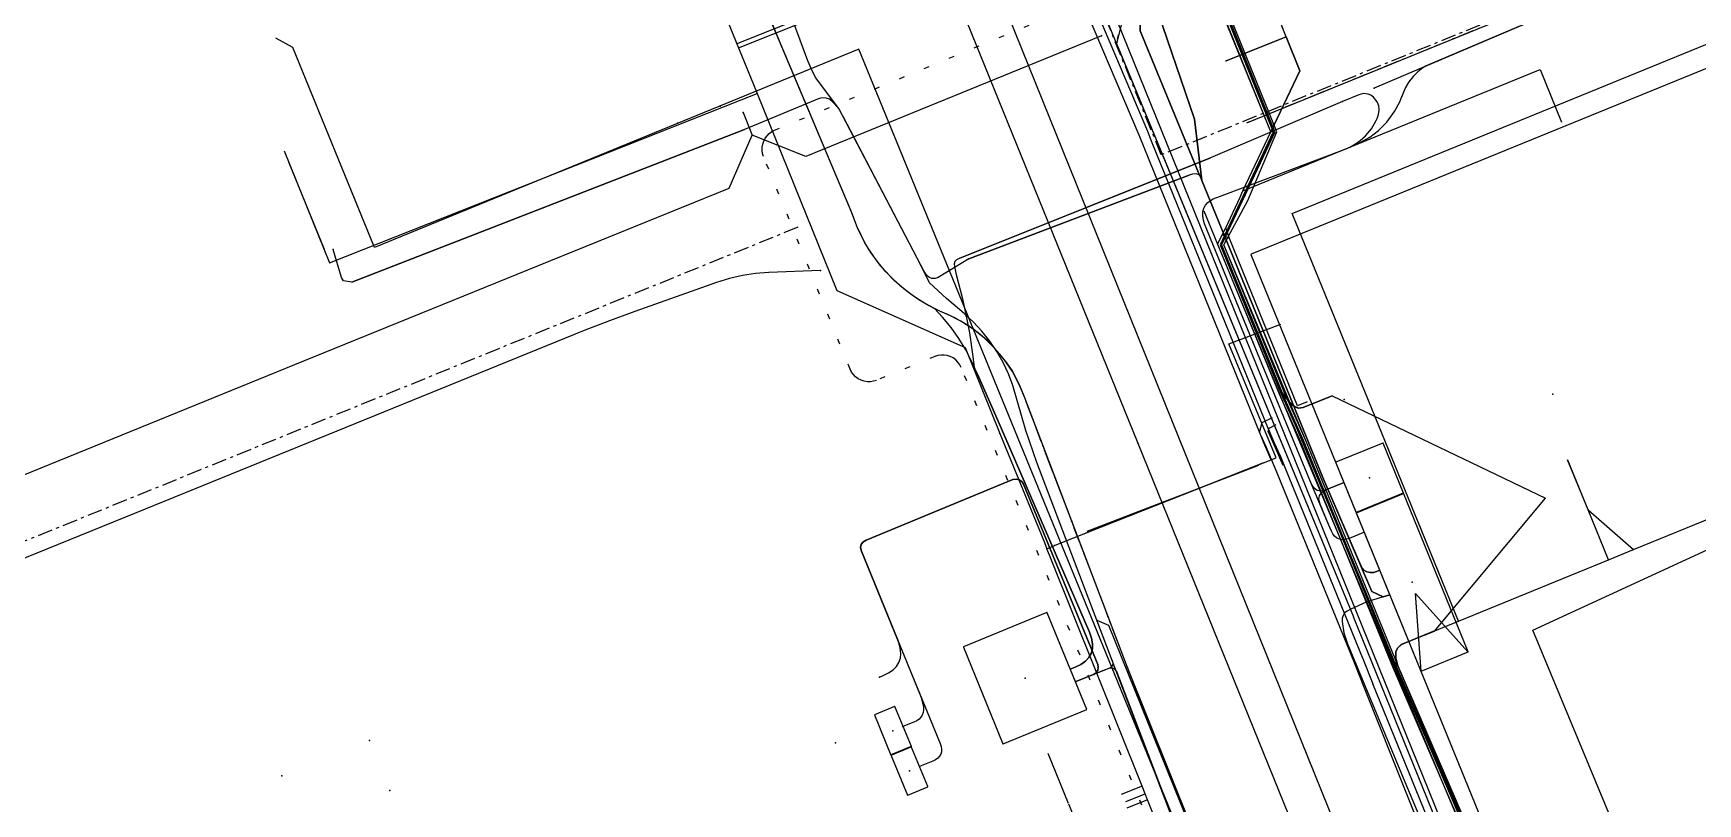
# Model space of a CAD drawing. Header units: metres. Extents: x -529 to 260, y -315 to 217.
# Drawn here: x -179.7 to -118, y -109.8 to -81.3 of the extents above; entities that cross this region are included whole.
import ezdxf

# ---------------------------------------------------------------- set-up
doc = ezdxf.new("R2010")
doc.units = ezdxf.units.M
doc.linetypes.add('DISUSED', pattern=[0.9943, 0.55, -0.1666, 0.1111, -0.1666])
doc.linetypes.add('PROJECTED', pattern=[1, 0.2, -0.8])
for name, color, linetype, true_color in [('GM0772_ELS_Elektriciteitskabel', 7, 'Continuous', 0x960000), ('GM0772_ELS_Mantelbuis', 7, 'Continuous', 0x960000), ('GM0772_GWA_Appurtenance', 7, 'Continuous', 0xba38a8), ('GM0772_GWA_Rioolleiding', 7, 'Continuous', 0xba38a8), ('KL1001_WAT_Appurtenance', 7, 'Continuous', 0x0000ff), ('KL1001_WAT_Mantelbuis', 7, 'Continuous', 0x0000ff), ('KL1001_WAT_Waterleiding', 7, 'Continuous', 0x0000ff), ('KL1010_DAT_Telecommunicatiekabel', 7, 'Continuous', 0x00ff00), ('KL1011_DAT_Appurtenance', 7, 'Continuous', 0x00ff00), ('KL1011_DAT_Duct', 7, 'Continuous', 0x00ff00), ('KL1011_DAT_ExtraGeometrie', 7, 'Continuous', 0x00ff00), ('KL1011_DAT_Kabelbed', 7, 'Continuous', 0x00ff00), ('KL1011_DAT_Kast', 7, 'Continuous', 0x00ff00), ('KL1011_DAT_Telecommunicatiekabel', 7, 'Continuous', 0x00ff00), ('KL1031_ELS_Appurtenance', 7, 'Continuous', 0x960000), ('KL1031_ELS_Elektriciteitskabel', 7, 'Continuous', 0x960000), ('KL1031_ELS_ExtraGeometrie', 7, 'Continuous', 0x960000), ('KL1031_ELS_Kast', 7, 'Continuous', 0x960000), ('KL1031_ELS_Mantelbuis', 7, 'Continuous', 0x960000), ('KL1031_ELS_TechnischGebouw', 7, 'Continuous', 0x960000), ('KL1031_EMS_Appurtenance', 7, 'Continuous', 0xc80000), ('KL1031_EMS_Elektriciteitskabel', 7, 'Continuous', 0xc80000), ('KL1031_EMS_ExtraGeometrie', 7, 'Continuous', 0xc80000), ('KL1031_EMS_Mantelbuis', 7, 'Continuous', 0xc80000), ('KL1031_EMS_TechnischGebouw', 7, 'Continuous', 0xc80000), ('KL1049_DAT_Appurtenance', 7, 'Continuous', 0x00ff00), ('KL1049_DAT_Telecommunicatiekabel', 7, 'Continuous', 0x00ff00), ('KL1051_DAT_Appurtenance', 7, 'Continuous', 0x00ff00), ('KL1051_DAT_Kabelbed', 7, 'Continuous', 0x00ff00), ('KL1089_DAT_Kabelbed', 7, 'Continuous', 0x00ff00), ('KL1233_WRM_Appurtenance', 7, 'Continuous', 0x008080), ('KL1233_WRM_ThermischePijpleiding', 7, 'Continuous', 0x008080), ('KL1648_DAT_Appurtenance', 7, 'Continuous', 0x00ff00), ('KL1648_DAT_Telecommunicatiekabel', 7, 'Continuous', 0x00ff00), ('KL1662_EMS_Elektriciteitskabel', 7, 'Continuous', 0xc80000)]:
    doc.layers.add(name, color=color, linetype=linetype, true_color=true_color)

msp = doc.modelspace()

# ---------------------------------------------------------------- linework, layer by layer
at = {"layer": 'GM0772_ELS_Elektriciteitskabel', "linetype": 'CONTINUOUS'}
for points in [[(-138.226, -76.508), (-139.526, -81.675), (-130.742, -102.907)], [(-122.857, -122.303), (-130.742, -102.907)]]:
    msp.add_lwpolyline(points, dxfattribs=at)
at = {"layer": 'GM0772_ELS_Mantelbuis', "linetype": 'CONTINUOUS'}
for points in [[(-140.97, -78.187), (-130.742, -102.907)], [(-139.486, -81.519), (-139.444, -81.35)]]:
    msp.add_lwpolyline(points, dxfattribs=at)
at = {"layer": 'GM0772_GWA_Appurtenance'}
msp.add_point((-138.734, -96.469), dxfattribs=at)
at = {"layer": 'GM0772_GWA_Rioolleiding', "linetype": 'CONTINUOUS'}
for points in [[(-154.393, -57.922), (-138.734, -96.469)], [(-145.307, -76.259), (-121.351, -135.517)], [(-138.734, -96.469), (-123.251, -134.629)]]:
    msp.add_lwpolyline(points, dxfattribs=at)
at = {"layer": 'KL1001_WAT_Appurtenance'}
for p in [(-143.852, -96.111), (-141.825, -100.265)]:
    msp.add_point(p, dxfattribs=at)
at = {"layer": 'KL1001_WAT_Mantelbuis', "linetype": 'CONTINUOUS'}
for points in [[(-170.204, -86.053), (-168.884, -89.294)], [(-134.082, -97.201), (-140.751, -99.838)], [(-140.605, -99.732), (-134.255, -97.288)]]:
    msp.add_lwpolyline(points, dxfattribs=at)
at = {"layer": 'KL1001_WAT_Waterleiding', "linetype": 'CONTINUOUS'}
for points in [[(-169.283, -42.984), (-153.589, -81.689), (-153.53, -81.834), (-152.976, -83.199), (-152.841, -83.531), (-149.887, -90.816), (-145.132, -92.93), (-143.852, -96.111)], [(-140.864, -57.777), (-144.831, -59.347), (-138.406, -75.719), (-141.034, -76.682), (-153.589, -81.689)], [(-153.53, -81.834), (-138.323, -75.78), (-138.192, -75.732), (-144.661, -59.387), (-140.827, -57.869)], [(-170.367, -85.647), (-168.68, -89.791), (-152.841, -83.531)], [(-141.545, -100.155), (-133.611, -97.015), (-135.363, -92.802), (-133.433, -92.062)], [(-143.852, -96.111), (-142.193, -100.156), (-142.099, -100.388)], [(-142.099, -100.388), (-141.825, -100.265)], [(-130.45, -129.449), (-130.531, -129.239), (-137.557, -111.71), (-137.687, -111.387), (-137.803, -111.099), (-138.002, -110.602), (-138.197, -110.115), (-138.369, -109.684), (-138.46, -109.458), (-138.576, -109.17), (-142.004, -100.618), (-142.099, -100.388)], [(-141.825, -100.265), (-141.545, -100.155)], [(-138.576, -109.17), (-139.346, -109.479)], [(-139.18, -109.745), (-138.46, -109.458)], [(-138.369, -109.684), (-139.136, -109.993)]]:
    msp.add_lwpolyline(points, dxfattribs=at)
at = {"layer": 'KL1010_DAT_Telecommunicatiekabel', "linetype": 'CONTINUOUS'}
msp.add_lwpolyline([(-49.656, -90.653), (-82.42, -104.027), (-117.025, -118.213), (-117.82, -118.537), (-118.428, -117.037), (-124.098, -103.394), (-76.443, -81.449)], dxfattribs=at)
at = {"layer": 'KL1011_DAT_Appurtenance'}
msp.add_point((-135.476, -88.499), dxfattribs=at)
at = {"layer": 'KL1011_DAT_Duct', "linetype": 'CONTINUOUS'}
for points in [[(-133.802, -84.945), (-147.19, -52.171), (-150.195, -44.436), (-150.385, -43.75), (-150.259, -43.195), (-146.848, -37.257), (-146.74, -36.748), (-146.727, -35.864), (-146.512, -35.124)], [(-133.802, -84.945), (-147.19, -52.171), (-150.195, -44.436), (-150.385, -43.75), (-150.259, -43.195), (-146.848, -37.257), (-146.74, -36.748), (-146.727, -35.864), (-146.512, -35.124)], [(-133.802, -84.945), (-147.19, -52.171), (-150.195, -44.436), (-150.385, -43.75), (-150.259, -43.195), (-146.848, -37.257), (-146.74, -36.748), (-146.727, -35.864), (-146.512, -35.124)], [(-133.802, -84.945), (-147.19, -52.171), (-150.195, -44.436), (-150.385, -43.75), (-150.259, -43.195), (-146.848, -37.257), (-146.74, -36.748), (-146.727, -35.864), (-146.512, -35.124)], [(-133.234, -81.429), (-134.853, -77.34)], [(-133.234, -81.429), (-135.466, -82.314)], [(-133.234, -81.429), (-135.466, -82.314)], [(-133.234, -81.429), (-135.466, -82.314)], [(-133.234, -81.429), (-135.466, -82.314)], [(-133.234, -81.429), (-135.466, -82.314)], [(-133.234, -81.429), (-135.466, -82.314)], [(-133.234, -81.429), (-135.466, -82.314)], [(-133.234, -81.429), (-135.466, -82.314)], [(-133.234, -81.429), (-135.466, -82.314)], [(-133.234, -81.429), (-135.466, -82.314)], [(-133.802, -84.945), (-132.734, -82.691), (-133.234, -81.429)], [(-133.802, -84.945), (-132.734, -82.691), (-133.234, -81.429)], [(-133.802, -84.945), (-132.734, -82.691), (-133.234, -81.429)], [(-133.802, -84.945), (-132.734, -82.691), (-133.234, -81.429)], [(-133.802, -84.945), (-132.734, -82.691), (-133.234, -81.429)], [(-133.802, -84.945), (-132.734, -82.691), (-133.234, -81.429)], [(-133.802, -84.945), (-132.734, -82.691), (-133.234, -81.429)], [(-133.802, -84.945), (-132.734, -82.691), (-133.234, -81.429)], [(-133.802, -84.945), (-132.734, -82.691), (-133.234, -81.429)], [(-134.837, -87.129), (-123.828, -82.641), (-123.035, -84.585)], [(-134.837, -87.129), (-123.828, -82.641), (-123.035, -84.585)], [(-134.837, -87.129), (-123.828, -82.641), (-123.035, -84.585)], [(-134.837, -87.129), (-123.828, -82.641), (-123.035, -84.585)], [(-134.837, -87.129), (-123.828, -82.641), (-123.035, -84.585)], [(-134.837, -87.129), (-123.828, -82.641), (-123.035, -84.585)], [(-134.837, -87.129), (-133.802, -84.945)], [(-134.837, -87.129), (-133.802, -84.945)], [(-134.837, -87.129), (-133.802, -84.945)], [(-134.837, -87.129), (-133.802, -84.945)], [(-134.837, -87.129), (-133.802, -84.945)], [(-134.837, -87.129), (-133.802, -84.945)], [(-134.837, -87.129), (-133.802, -84.945)], [(-134.837, -87.129), (-133.802, -84.945)], [(-134.837, -87.129), (-133.802, -84.945)], [(-135.476, -88.499), (-134.947, -87.362)], [(-135.476, -88.499), (-134.947, -87.362)], [(-135.476, -88.499), (-134.947, -87.362)], [(-135.476, -88.499), (-134.947, -87.362)], [(-135.476, -88.499), (-134.947, -87.362)], [(-135.476, -88.499), (-134.947, -87.362)], [(-135.476, -88.499), (-134.947, -87.362)], [(-135.476, -88.499), (-134.947, -87.362)], [(-135.476, -88.499), (-134.947, -87.362)], [(-135.476, -88.499), (-134.947, -87.362)], [(-135.476, -88.499), (-134.947, -87.362)], [(-135.476, -88.499), (-134.947, -87.362)], [(-135.476, -88.499), (-134.947, -87.362)], [(-134.947, -87.362), (-134.837, -87.129)], [(-134.947, -87.362), (-134.837, -87.129)], [(-134.947, -87.362), (-134.837, -87.129)], [(-134.947, -87.362), (-134.837, -87.129)], [(-134.947, -87.362), (-134.837, -87.129)], [(-134.947, -87.362), (-134.837, -87.129)], [(-134.947, -87.362), (-134.837, -87.129)], [(-134.947, -87.362), (-134.837, -87.129)], [(-134.947, -87.362), (-134.837, -87.129)], [(-134.947, -87.362), (-134.837, -87.129)], [(-134.947, -87.362), (-134.837, -87.129)], [(-134.947, -87.362), (-134.837, -87.129)], [(-134.947, -87.362), (-134.837, -87.129)], [(-134.947, -87.362), (-134.837, -87.129)], [(-134.947, -87.362), (-134.837, -87.129)], [(-135.776, -89.107), (-135.611, -88.76)], [(-135.611, -88.76), (-135.476, -88.499)], [(-135.338, -88.89), (-135.476, -88.499)], [(-135.338, -88.89), (-135.476, -88.499)], [(-135.338, -88.89), (-135.476, -88.499)], [(-135.338, -88.89), (-135.476, -88.499)], [(-135.338, -88.89), (-135.476, -88.499)], [(-135.776, -89.107), (-133.219, -95.283)], [(-132.454, -94.94), (-132.814, -95.087), (-135.338, -88.89)], [(-132.454, -94.94), (-132.814, -95.087), (-135.338, -88.89)], [(-132.454, -94.94), (-132.814, -95.087), (-135.338, -88.89)], [(-132.454, -94.94), (-132.814, -95.087), (-135.338, -88.89)], [(-132.454, -94.94), (-132.814, -95.087), (-135.338, -88.89)], [(-133.219, -95.283), (-122.897, -119.865), (-124.306, -121.324)]]:
    msp.add_lwpolyline(points, dxfattribs=at)
at = {"layer": 'KL1011_DAT_ExtraGeometrie', "linetype": 'CONTINUOUS'}
msp.add_lwpolyline([(-16.975, -75.67), (-16.974, -75.661), (-28.826, -46.39), (-28.836, -46.384), (-134.538, -89.48), (-134.544, -89.49), (-122.607, -118.745), (-122.597, -118.751), (-105.627, -111.785), (-16.976, -75.671), (-16.975, -75.67)], close=True, dxfattribs=at)
at = {"layer": 'KL1011_DAT_Kabelbed', "linetype": 'CONTINUOUS'}
for points in [[(-133.802, -84.945), (-147.19, -52.171), (-150.195, -44.436), (-150.385, -43.75), (-150.259, -43.195), (-146.848, -37.257), (-146.74, -36.748), (-146.727, -35.864), (-146.512, -35.124)], [(-133.234, -81.429), (-134.853, -77.34)], [(-133.234, -81.429), (-135.466, -82.314)], [(-133.802, -84.945), (-132.734, -82.691), (-133.234, -81.429)], [(-134.837, -87.129), (-123.828, -82.641), (-123.035, -84.585)], [(-134.837, -87.129), (-133.802, -84.945)], [(-135.476, -88.499), (-134.947, -87.362)], [(-134.947, -87.362), (-134.837, -87.129)], [(-136.285, -87.866), (-135.776, -89.107)], [(-135.776, -89.107), (-135.611, -88.76)], [(-135.611, -88.76), (-135.476, -88.499)], [(-135.338, -88.89), (-135.611, -88.76)], [(-135.338, -88.89), (-135.476, -88.499)], [(-135.776, -89.107), (-133.219, -95.283)], [(-132.454, -94.94), (-132.814, -95.087), (-135.338, -88.89)], [(-133.219, -95.283), (-122.897, -119.865), (-124.306, -121.324)]]:
    msp.add_lwpolyline(points, dxfattribs=at)
at = {"layer": 'KL1011_DAT_Kast'}
msp.add_point((-135.466, -82.314), dxfattribs=at)
at = {"layer": 'KL1011_DAT_Telecommunicatiekabel', "linetype": 'CONTINUOUS'}
for points in [[(-135.466, -82.314), (-133.234, -81.429), (-148.373, -43.207), (-125.339, -34.02), (-120.3, -46.653), (-120.858, -46.875)], [(-135.466, -82.314), (-133.234, -81.429), (-148.373, -43.207), (-125.339, -34.02), (-120.3, -46.653), (-120.858, -46.875)], [(-135.466, -82.314), (-133.234, -81.429), (-148.373, -43.207), (-125.339, -34.02), (-120.3, -46.653), (-120.858, -46.875)], [(-135.466, -82.314), (-133.234, -81.429), (-148.373, -43.207), (-125.339, -34.02), (-120.3, -46.653), (-120.858, -46.875)], [(-135.466, -82.314), (-133.234, -81.429), (-132.734, -82.691), (-133.802, -84.945), (-137.852, -74.93), (-140.686, -67.972), (-143.806, -60.412), (-145.952, -55.174), (-147.19, -52.171), (-147.825, -50.479), (-150.195, -44.436)], [(-135.466, -82.314), (-133.234, -81.429), (-132.734, -82.691), (-133.802, -84.945), (-137.852, -74.93), (-140.686, -67.972), (-143.806, -60.412), (-145.952, -55.174), (-147.19, -52.171), (-147.825, -50.479), (-150.195, -44.436)], [(-132.454, -94.94), (-132.814, -95.087), (-135.338, -88.89), (-135.611, -88.76), (-135.776, -89.107), (-135.678, -89.346), (-133.501, -94.653), (-132.704, -96.431), (-129.267, -104.804), (-126.914, -110.267), (-122.897, -119.865), (-124.306, -121.324), (-130.258, -124.038), (-131.743, -124.635), (-137.044, -111.671), (-138.248, -112.162), (-138.06, -112.626), (-137.67, -113.56), (-137.306, -114.468)], [(-132.454, -94.94), (-132.814, -95.087), (-135.338, -88.89), (-135.611, -88.76), (-135.776, -89.107), (-135.678, -89.346), (-133.501, -94.653), (-132.704, -96.431), (-129.267, -104.804), (-126.914, -110.267), (-122.897, -119.865), (-124.306, -121.324), (-130.258, -124.038), (-131.743, -124.635), (-137.044, -111.671), (-138.248, -112.162), (-138.06, -112.626), (-137.67, -113.56), (-137.306, -114.468)], [(-132.454, -94.94), (-132.814, -95.087), (-135.338, -88.89), (-135.611, -88.76), (-135.776, -89.107), (-135.678, -89.346), (-133.501, -94.653), (-132.704, -96.431), (-129.267, -104.804), (-126.914, -110.267), (-122.897, -119.865), (-124.306, -121.324), (-130.258, -124.038), (-131.743, -124.635), (-137.044, -111.671), (-138.248, -112.162), (-138.06, -112.626), (-137.67, -113.56), (-137.306, -114.468), (-136.925, -115.432)], [(-132.454, -94.94), (-132.814, -95.087), (-135.338, -88.89), (-135.611, -88.76), (-135.776, -89.107), (-135.678, -89.346), (-133.501, -94.653), (-132.704, -96.431), (-129.267, -104.804), (-126.914, -110.267), (-122.897, -119.865), (-124.306, -121.324), (-130.258, -124.038), (-131.743, -124.635), (-137.044, -111.671), (-138.248, -112.162), (-138.06, -112.626), (-137.67, -113.56), (-137.306, -114.468)], [(-132.454, -94.94), (-132.814, -95.087), (-135.338, -88.89), (-135.611, -88.76), (-135.776, -89.107), (-135.678, -89.346), (-133.501, -94.653), (-132.704, -96.431), (-129.267, -104.804), (-126.914, -110.267), (-122.897, -119.865), (-124.306, -121.324), (-130.258, -124.038), (-131.743, -124.635), (-137.044, -111.671), (-138.248, -112.162), (-138.06, -112.626), (-137.67, -113.56), (-137.306, -114.468)], [(-132.454, -94.94), (-132.814, -95.087), (-135.338, -88.89), (-135.611, -88.76), (-135.776, -89.107), (-135.678, -89.346), (-133.501, -94.653), (-132.704, -96.431), (-129.267, -104.804), (-126.914, -110.267), (-122.897, -119.865), (-124.306, -121.324), (-130.258, -124.038), (-131.743, -124.635), (-137.044, -111.671), (-138.248, -112.162), (-138.06, -112.626), (-137.67, -113.56), (-137.306, -114.468)]]:
    msp.add_lwpolyline(points, dxfattribs=at)
at = {"layer": 'KL1031_ELS_Appurtenance'}
for p in [(-168.555, -89.298), (-140.247, -103.034), (-139.679, -104.523), (-148.301, -105.135), (-147.438, -106.971), (-167.208, -107.479), (-149.931, -107.576), (-149.931, -107.576), (-149.931, -107.576), (-149.931, -107.576), (-149.931, -107.576), (-149.931, -107.576), (-146.829, -108.451), (-170.451, -108.796), (-166.454, -109.333)]:
    msp.add_point(p, dxfattribs=at)
at = {"layer": 'KL1031_ELS_Elektriciteitskabel', "linetype": 'CONTINUOUS'}
for points in [[(-139.679, -104.523), (-142.475, -97.193), (-142.878, -96), (-143.365, -94.343), (-143.531, -93.907), (-143.729, -93.486), (-143.959, -93.081), (-144.22, -92.696), (-144.51, -92.332), (-144.826, -91.991), (-145.168, -91.677), (-145.823, -91.116), (-146.453, -90.536), (-146.77, -89.881), (-147.338, -88.792), (-149.813, -84.079), (-150.683, -82.93), (-150.824, -82.623), (-150.955, -82.312), (-163.006, -49.877), (-170.092, -26.36)], [(-129.392, -102.091), (-129.638, -102.158), (-130.059, -101.961), (-131.849, -97.81), (-135.33, -89.279), (-136.367, -86.753), (-136.397, -86.637), (-136.449, -86.556), (-138.644, -81.207), (-138.62, -80.039), (-138.79, -78.276), (-139.452, -75.789), (-139.27, -74.414), (-139.767, -72.476), (-141.248, -68.788), (-143.408, -63.46), (-143.839, -62.173), (-143.872, -62.1), (-143.771, -61.483), (-143.178, -60.949), (-142.384, -60.585), (-139.601, -59.47), (-140.345, -57.614), (-139.881, -57.429)], [(-139.137, -59.284), (-142.384, -60.585), (-143.178, -60.949), (-143.771, -61.483), (-143.872, -62.1), (-143.839, -62.173), (-143.408, -63.46), (-141.248, -68.788), (-139.767, -72.476), (-139.27, -74.414), (-139.452, -75.789), (-138.79, -78.276), (-138.62, -80.039), (-138.644, -81.207), (-136.449, -86.556), (-136.397, -86.637), (-136.367, -86.753), (-135.33, -89.279), (-131.849, -97.81), (-130.059, -101.961), (-129.638, -102.158), (-129.392, -102.091)], [(-138.393, -61.141), (-138.858, -61.327), (-139.601, -59.47), (-142.384, -60.585), (-143.178, -60.949), (-143.771, -61.483), (-143.872, -62.1), (-143.839, -62.173), (-143.408, -63.46), (-141.248, -68.788), (-139.767, -72.476), (-139.27, -74.414), (-139.452, -75.789), (-138.79, -78.276), (-138.62, -80.039), (-138.644, -81.207), (-136.449, -86.556), (-136.397, -86.637), (-136.367, -86.753), (-135.33, -89.279), (-131.849, -97.81), (-130.059, -101.961), (-129.638, -102.158), (-129.392, -102.091)], [(-138.664, -78.541), (-136.637, -84.475), (-136.367, -86.753), (-135.33, -89.279), (-131.849, -97.81), (-130.436, -101.086), (-130.358, -101.174), (-130.246, -101.238), (-130.119, -101.269), (-129.992, -101.263), (-129.765, -101.177)], [(-129.765, -101.177), (-129.992, -101.263), (-130.119, -101.269), (-130.246, -101.238), (-130.358, -101.174), (-130.436, -101.086), (-131.849, -97.81), (-135.33, -89.279), (-136.367, -86.753), (-136.637, -84.475), (-138.664, -78.541)], [(-129.765, -101.177), (-129.992, -101.263), (-130.119, -101.269), (-130.246, -101.238), (-130.358, -101.174), (-130.436, -101.086), (-131.849, -97.81), (-135.33, -89.279), (-136.367, -86.753), (-136.637, -84.475), (-138.664, -78.541)], [(-129.765, -101.177), (-129.992, -101.263), (-130.119, -101.269), (-130.246, -101.238), (-130.358, -101.174), (-130.436, -101.086), (-131.849, -97.81), (-135.33, -89.279), (-136.367, -86.753), (-136.397, -86.637), (-136.449, -86.556), (-136.555, -86.5), (-136.703, -86.511), (-136.836, -86.546), (-144.999, -89.643), (-146.133, -90.339), (-146.245, -90.381), (-146.364, -90.38), (-146.474, -90.334), (-146.559, -90.251), (-146.665, -90.098), (-146.77, -89.881), (-147.338, -88.792), (-149.813, -84.079), (-150.059, -83.821), (-150.163, -83.74), (-150.286, -83.694), (-150.416, -83.687), (-150.543, -83.718), (-153.307, -84.861), (-167.854, -90.514), (-168.164, -90.46), (-168.241, -90.336), (-168.555, -89.298)], [(-141.05, -105.315), (-140.374, -105.039), (-140.282, -104.976), (-140.221, -104.884), (-140.199, -104.775), (-140.22, -104.667), (-142.969, -97.989), (-143.033, -97.892), (-143.13, -97.826), (-143.245, -97.803), (-143.36, -97.825), (-148.802, -100.069), (-148.921, -100.139), (-148.99, -100.231), (-149.007, -100.343), (-148.974, -100.478), (-146.759, -105.891), (-146.697, -106.129), (-146.676, -106.246), (-146.671, -106.353), (-146.686, -106.451), (-146.72, -106.54), (-146.77, -106.62), (-146.841, -106.691), (-146.928, -106.753), (-147.035, -106.805), (-147.438, -106.971)], [(-148.301, -105.135), (-148.17, -105.08), (-147.969, -104.982), (-147.804, -104.869), (-147.676, -104.739), (-147.586, -104.595), (-147.532, -104.435), (-147.514, -104.26), (-147.534, -104.07), (-147.59, -103.863), (-147.624, -103.774), (-148.974, -100.478), (-149.007, -100.343), (-148.99, -100.231), (-148.921, -100.139), (-148.802, -100.069), (-143.36, -97.825), (-143.245, -97.803), (-143.13, -97.826), (-143.033, -97.892), (-142.969, -97.989), (-140.22, -104.667), (-140.199, -104.775), (-140.221, -104.884), (-140.282, -104.976), (-140.374, -105.039), (-141.05, -105.315)], [(-141.05, -105.315), (-140.374, -105.039), (-140.282, -104.976), (-140.221, -104.884), (-140.199, -104.775), (-140.22, -104.667), (-142.969, -97.989), (-143.033, -97.892), (-143.13, -97.826), (-143.245, -97.803), (-143.36, -97.825), (-148.802, -100.069), (-148.921, -100.139), (-148.99, -100.231), (-149.007, -100.343), (-148.974, -100.478), (-147.624, -103.774), (-147.59, -103.863), (-146.061, -107.593), (-146.024, -107.705), (-146.007, -107.807), (-146.01, -107.902), (-146.035, -107.988), (-146.079, -108.066), (-146.143, -108.134), (-146.228, -108.195), (-146.334, -108.247), (-146.829, -108.451)], [(-129.392, -102.091), (-129.638, -102.158), (-130.267, -102.367), (-130.843, -102.62), (-130.982, -102.689), (-131.072, -102.756), (-131.13, -102.852), (-131.16, -102.965), (-131.163, -103.082), (-131.096, -103.499), (-130.965, -103.901), (-128.839, -109.017), (-128.064, -110.861)], [(-140.247, -103.034), (-139.822, -103.212), (-132.32, -121.753)], [(-139.679, -104.523), (-139.657, -104.62), (-139.672, -104.7), (-139.721, -104.765), (-139.807, -104.812), (-140.048, -104.904), (-141.05, -105.315)], [(-141.05, -105.315), (-139.831, -104.814), (-139.726, -104.788), (-139.638, -104.801), (-139.569, -104.855), (-139.516, -104.95), (-134.585, -117.878)], [(-141.05, -105.315), (-139.831, -104.814), (-139.726, -104.788), (-139.638, -104.801), (-139.569, -104.855), (-139.516, -104.95), (-132.7, -122.818), (-131.776, -125.205)], [(-141.05, -105.315), (-139.831, -104.814), (-139.726, -104.788), (-139.638, -104.801), (-139.569, -104.855), (-139.516, -104.95), (-134.585, -117.878)], [(-131.776, -125.205), (-132.7, -122.818), (-139.679, -104.523)]]:
    msp.add_lwpolyline(points, dxfattribs=at)
at = {"layer": 'KL1031_ELS_ExtraGeometrie', "linetype": 'CONTINUOUS'}
for points in [[(-128.888, -98.34), (-128.887, -98.331), (-129.643, -96.479), (-129.648, -96.473), (-129.656, -96.473), (-131.395, -97.183), (-131.4, -97.189), (-131.4, -97.197), (-130.646, -99.048), (-130.64, -99.054), (-130.632, -99.053), (-128.889, -98.341), (-128.888, -98.34)], [(-126.488, -104.206), (-126.487, -104.196), (-128.889, -98.328), (-128.894, -98.325), (-128.9, -98.325), (-130.643, -99.036), (-130.646, -99.041), (-130.646, -99.048), (-128.249, -104.918), (-128.243, -104.921), (-128.237, -104.922), (-126.489, -104.206), (-126.488, -104.206)], [(-140.625, -106.34), (-140.624, -106.331), (-141.04, -105.312), (-142.088, -102.756), (-142.093, -102.75), (-142.101, -102.75), (-145.188, -104.014), (-145.194, -104.019), (-145.194, -104.027), (-143.73, -107.601), (-143.725, -107.607), (-143.717, -107.607), (-140.626, -106.341), (-140.625, -106.34)], [(-147.125, -107.716), (-147.124, -107.707), (-147.735, -106.224), (-147.745, -106.222), (-148.489, -106.529), (-148.491, -106.539), (-147.88, -108.023), (-147.869, -108.025), (-147.126, -107.717), (-147.125, -107.716)], [(-146.517, -109.196), (-146.515, -109.187), (-147.126, -107.703), (-147.136, -107.701), (-147.881, -108.009), (-147.883, -108.019), (-147.27, -109.503), (-147.26, -109.505), (-146.517, -109.197), (-146.517, -109.196)]]:
    msp.add_lwpolyline(points, close=True, dxfattribs=at)
at = {"layer": 'KL1031_ELS_Kast'}
for p in [(-147.808, -107.123), (-147.199, -108.603)]:
    msp.add_point(p, dxfattribs=at)
at = {"layer": 'KL1031_ELS_Mantelbuis', "linetype": 'CONTINUOUS'}
for points in [[(-147.338, -88.792), (-149.658, -84.375)], [(-147.338, -88.792), (-149.658, -84.375)], [(-167.854, -90.514), (-153.313, -84.863)], [(-144.999, -89.643), (-136.836, -86.546)]]:
    msp.add_lwpolyline(points, dxfattribs=at)
at = {"layer": 'KL1031_ELS_TechnischGebouw'}
for p in [(-130.144, -97.763), (-128.568, -101.623), (-142.909, -105.178)]:
    msp.add_point(p, dxfattribs=at)
at = {"layer": 'KL1031_EMS_Appurtenance'}
for p in [(-151.779, -82.139), (-131.15, -83.827), (-129.976, -83.327), (-128.945, -83.64), (-148.856, -89.032), (-150.493, -90.076), (-145.094, -91.768), (-134.468, -92.726), (-141.182, -99.366), (-139.118, -104.775)]:
    msp.add_point(p, dxfattribs=at)
at = {"layer": 'KL1031_EMS_Elektriciteitskabel', "linetype": 'DISUSED'}
for points in [[(-62.458, -46.205), (-59.589, -53.258), (-59.547, -53.399), (-59.534, -53.546), (-59.549, -53.691), (-59.593, -53.832), (-59.663, -53.961), (-59.757, -54.074), (-59.871, -54.166), (-60.001, -54.235), (-134.71, -84.624)], [(-152.049, -81.497), (-160.096, -62.413), (-160.553, -61.323), (-160.976, -60.22), (-161.365, -59.103), (-161.718, -57.975), (-162.034, -56.836), (-162.317, -55.688), (-162.561, -54.532), (-162.979, -52.187), (-163.217, -51.012), (-163.486, -49.844), (-163.785, -48.683), (-164.18, -47.099)], [(-61.144, -53.355), (-100.268, -70.502), (-137.863, -85.801), (-149.064, -58.292), (-146.339, -57.183), (-145.603, -56.854), (-145.458, -56.726)], [(-141.182, -99.366), (-142.888, -94.897), (-142.921, -94.801), (-143.125, -94.302), (-143.379, -93.826), (-143.681, -93.378), (-144.026, -92.964), (-144.412, -92.587), (-144.833, -92.25), (-145.288, -91.959), (-145.769, -91.715), (-146.022, -91.61), (-146.27, -91.494), (-146.667, -91.278), (-147.048, -91.032), (-147.41, -90.759), (-147.75, -90.459), (-148.065, -90.134), (-148.357, -89.787), (-148.621, -89.419), (-148.856, -89.032), (-149.121, -88.499), (-149.331, -87.943), (-160.096, -62.413)], [(-139.118, -104.775), (-142.888, -94.897), (-142.921, -94.801), (-143.125, -94.302), (-143.379, -93.826), (-143.681, -93.378), (-144.026, -92.964), (-144.412, -92.587), (-144.833, -92.25), (-145.288, -91.959), (-145.769, -91.715), (-146.022, -91.61), (-146.27, -91.494), (-146.667, -91.278), (-147.048, -91.032), (-147.41, -90.759), (-147.75, -90.459), (-148.065, -90.134), (-148.357, -89.787), (-148.621, -89.419), (-148.856, -89.032), (-149.121, -88.499), (-149.331, -87.943), (-151.5, -82.798)], [(-151.335, -88.482), (-254.603, -130.388)], [(-15.901, -102.024), (-29.11, -107.644), (-41.916, -112.741), (-60.473, -120.203), (-104.866, -137.956), (-111.841, -140.698), (-114.057, -141.162), (-121.136, -143.671), (-121.737, -143.878), (-122.027, -143.968), (-122.33, -143.995), (-122.632, -143.956), (-122.917, -143.855), (-123.176, -143.695), (-123.395, -143.484), (-123.563, -143.231), (-123.675, -142.949), (-125.084, -139.179), (-127.98, -132.256), (-130.67, -125.743), (-135.969, -112.802), (-139.118, -104.775), (-141.182, -99.366)], [(-60.473, -120.203), (-104.866, -137.956), (-111.841, -140.698), (-114.057, -141.162), (-121.136, -143.671), (-121.737, -143.878), (-122.027, -143.968), (-122.33, -143.995), (-122.632, -143.956), (-122.917, -143.855), (-123.176, -143.695), (-123.395, -143.484), (-123.563, -143.231), (-123.675, -142.949), (-125.084, -139.179), (-127.98, -132.256), (-130.67, -125.743), (-135.969, -112.802), (-139.118, -104.775)]]:
    msp.add_lwpolyline(points, dxfattribs=at)
at = {"layer": 'KL1031_EMS_Elektriciteitskabel', "linetype": 'CONTINUOUS'}
for points in [[(-62.458, -46.205), (-59.589, -53.258), (-59.547, -53.399), (-59.534, -53.546), (-59.549, -53.691), (-59.593, -53.832), (-59.663, -53.961), (-59.757, -54.074), (-59.871, -54.166), (-60.001, -54.235), (-134.71, -84.624)], [(-151.779, -82.139), (-160.096, -62.413), (-160.553, -61.323), (-160.976, -60.22), (-161.365, -59.103), (-161.718, -57.975), (-162.034, -56.836), (-162.317, -55.688), (-162.561, -54.532), (-162.979, -52.187), (-163.217, -51.012), (-163.486, -49.844), (-163.785, -48.683), (-164.18, -47.099)], [(-60.474, -54.065), (-65.073, -56.051), (-78.826, -61.72), (-99.312, -69.958), (-104.682, -72.376), (-105.069, -72.56), (-105.448, -72.761), (-106.083, -73.116), (-106.563, -73.367), (-107.054, -73.59), (-119.166, -78.722), (-129.976, -83.327)], [(-60.474, -54.065), (-65.073, -56.051), (-78.826, -61.72), (-99.312, -69.958), (-104.682, -72.376), (-105.069, -72.56), (-105.448, -72.761), (-106.083, -73.116), (-106.563, -73.367), (-107.054, -73.59), (-119.166, -78.722), (-128.049, -82.506), (-128.172, -82.583), (-128.36, -82.72), (-128.535, -82.893), (-128.689, -83.095), (-128.729, -83.153), (-128.817, -83.309), (-128.885, -83.476), (-128.945, -83.64)], [(-135.969, -112.802), (-139.118, -104.775), (-142.888, -94.897), (-142.921, -94.801), (-143.125, -94.302), (-143.379, -93.826), (-143.681, -93.378), (-144.026, -92.964), (-144.412, -92.587), (-144.833, -92.25), (-145.288, -91.959), (-145.769, -91.715), (-146.022, -91.61), (-146.27, -91.494), (-146.667, -91.278), (-147.048, -91.032), (-147.41, -90.759), (-147.75, -90.459), (-148.065, -90.134), (-148.357, -89.787), (-148.621, -89.419), (-148.856, -89.032), (-149.121, -88.499), (-149.331, -87.943), (-160.096, -62.413)], [(-135.969, -112.802), (-139.118, -104.775), (-142.888, -94.897), (-142.921, -94.801), (-143.125, -94.302), (-143.379, -93.826), (-143.681, -93.378), (-144.026, -92.964), (-144.412, -92.587), (-144.833, -92.25), (-145.288, -91.959), (-145.769, -91.715), (-146.022, -91.61), (-146.27, -91.494), (-146.667, -91.278), (-147.048, -91.032), (-147.41, -90.759), (-147.75, -90.459), (-148.065, -90.134), (-148.357, -89.787), (-148.621, -89.419), (-148.856, -89.032), (-149.121, -88.499), (-149.331, -87.943), (-160.096, -62.413)], [(-135.969, -112.802), (-139.118, -104.775), (-142.888, -94.897), (-142.921, -94.801), (-143.125, -94.302), (-143.379, -93.826), (-143.681, -93.378), (-144.026, -92.964), (-144.412, -92.587), (-144.833, -92.25), (-145.288, -91.959), (-145.769, -91.715), (-146.022, -91.61), (-146.27, -91.494), (-146.667, -91.278), (-147.048, -91.032), (-147.41, -90.759), (-147.75, -90.459), (-148.065, -90.134), (-148.357, -89.787), (-148.621, -89.419), (-148.856, -89.032), (-149.121, -88.499), (-149.331, -87.943), (-160.096, -62.413)], [(-135.969, -112.802), (-139.118, -104.775), (-142.888, -94.897), (-142.921, -94.801), (-143.125, -94.302), (-143.379, -93.826), (-143.681, -93.378), (-144.026, -92.964), (-144.412, -92.587), (-144.833, -92.25), (-145.288, -91.959), (-145.769, -91.715), (-146.022, -91.61), (-146.27, -91.494), (-146.667, -91.278), (-147.048, -91.032), (-147.41, -90.759), (-147.75, -90.459), (-148.065, -90.134), (-148.357, -89.787), (-148.621, -89.419), (-148.856, -89.032), (-149.121, -88.499), (-149.331, -87.943), (-160.096, -62.413)], [(-135.969, -112.802), (-139.118, -104.775), (-142.888, -94.897), (-142.921, -94.801), (-143.125, -94.302), (-143.379, -93.826), (-143.681, -93.378), (-144.026, -92.964), (-144.412, -92.587), (-144.833, -92.25), (-145.288, -91.959), (-145.769, -91.715), (-146.022, -91.61), (-146.27, -91.494), (-146.667, -91.278), (-147.048, -91.032), (-147.41, -90.759), (-147.75, -90.459), (-148.065, -90.134), (-148.357, -89.787), (-148.621, -89.419), (-148.856, -89.032), (-149.121, -88.499), (-149.331, -87.943), (-160.096, -62.413)], [(-135.969, -112.802), (-139.118, -104.775), (-142.888, -94.897), (-142.921, -94.801), (-143.125, -94.302), (-143.379, -93.826), (-143.681, -93.378), (-144.026, -92.964), (-144.412, -92.587), (-144.833, -92.25), (-145.288, -91.959), (-145.769, -91.715), (-146.022, -91.61), (-146.27, -91.494), (-146.667, -91.278), (-147.048, -91.032), (-147.41, -90.759), (-147.75, -90.459), (-148.065, -90.134), (-148.357, -89.787), (-148.621, -89.419), (-148.856, -89.032), (-149.121, -88.499), (-149.331, -87.943), (-160.096, -62.413)], [(-135.969, -112.802), (-139.118, -104.775), (-142.888, -94.897), (-142.921, -94.801), (-143.125, -94.302), (-143.379, -93.826), (-143.681, -93.378), (-144.026, -92.964), (-144.412, -92.587), (-144.833, -92.25), (-145.288, -91.959), (-145.769, -91.715), (-146.022, -91.61), (-146.27, -91.494), (-146.667, -91.278), (-147.048, -91.032), (-147.41, -90.759), (-147.75, -90.459), (-148.065, -90.134), (-148.357, -89.787), (-148.621, -89.419), (-148.856, -89.032), (-149.121, -88.499), (-149.331, -87.943), (-160.096, -62.413)], [(-135.969, -112.802), (-139.118, -104.775), (-142.888, -94.897), (-142.921, -94.801), (-143.125, -94.302), (-143.379, -93.826), (-143.681, -93.378), (-144.026, -92.964), (-144.412, -92.587), (-144.833, -92.25), (-145.288, -91.959), (-145.769, -91.715), (-146.022, -91.61), (-146.27, -91.494), (-146.667, -91.278), (-147.048, -91.032), (-147.41, -90.759), (-147.75, -90.459), (-148.065, -90.134), (-148.357, -89.787), (-148.621, -89.419), (-148.856, -89.032), (-149.121, -88.499), (-149.331, -87.943), (-160.096, -62.413)], [(-135.969, -112.802), (-139.118, -104.775), (-142.888, -94.897), (-142.921, -94.801), (-143.125, -94.302), (-143.379, -93.826), (-143.681, -93.378), (-144.026, -92.964), (-144.412, -92.587), (-144.833, -92.25), (-145.288, -91.959), (-145.769, -91.715), (-146.022, -91.61), (-146.27, -91.494), (-146.667, -91.278), (-147.048, -91.032), (-147.41, -90.759), (-147.75, -90.459), (-148.065, -90.134), (-148.357, -89.787), (-148.621, -89.419), (-148.856, -89.032), (-149.121, -88.499), (-149.331, -87.943), (-160.096, -62.413)], [(-135.969, -112.802), (-139.118, -104.775), (-142.888, -94.897), (-142.921, -94.801), (-143.125, -94.302), (-143.379, -93.826), (-143.681, -93.378), (-144.026, -92.964), (-144.412, -92.587), (-144.833, -92.25), (-145.288, -91.959), (-145.769, -91.715), (-146.022, -91.61), (-146.27, -91.494), (-146.667, -91.278), (-147.048, -91.032), (-147.41, -90.759), (-147.75, -90.459), (-148.065, -90.134), (-148.357, -89.787), (-148.621, -89.419), (-148.856, -89.032), (-149.121, -88.499), (-149.331, -87.943), (-160.096, -62.413)], [(-148.856, -89.032), (-149.121, -88.499), (-149.331, -87.943), (-151.779, -82.139)], [(-131.15, -83.827), (-136.039, -85.91), (-145.352, -89.635), (-145.447, -89.68), (-145.509, -89.744), (-145.536, -89.83), (-145.529, -89.936), (-145.472, -90.178), (-145.236, -91.135), (-145.094, -91.768)], [(-130.338, -99.772), (-130.908, -100), (-131.017, -100.033), (-131.119, -100.048), (-131.211, -100.042), (-131.297, -100.018), (-131.375, -99.975), (-131.445, -99.912), (-131.506, -99.831), (-131.56, -99.729), (-131.656, -99.508), (-132.292, -97.992), (-133.059, -96.145), (-134.751, -92.037), (-136.15, -88.626), (-136.259, -88.357), (-136.305, -88.213), (-136.33, -88.047), (-136.326, -87.913), (-136.286, -87.776), (-136.226, -87.665), (-136.144, -87.568), (-136.043, -87.488), (-135.936, -87.433), (-135.707, -87.344), (-131.049, -85.586), (-130.874, -85.511), (-130.666, -85.396), (-130.491, -85.273), (-130.291, -85.095), (-130.069, -84.831), (-129.899, -84.529), (-129.867, -84.457), (-129.814, -84.302), (-129.789, -84.141), (-129.788, -84.111), (-129.799, -83.978), (-129.85, -83.855), (-129.864, -83.832), (-130.004, -83.66), (-130.094, -83.595), (-130.197, -83.551), (-130.375, -83.53), (-130.55, -83.572), (-131.15, -83.827)], [(-134.468, -92.726), (-136.259, -88.357), (-136.305, -88.213), (-136.329, -88.064), (-136.326, -87.913), (-136.286, -87.776), (-136.226, -87.665), (-136.144, -87.568), (-136.043, -87.488), (-135.936, -87.433), (-135.707, -87.344), (-131.049, -85.586), (-130.495, -85.347), (-130.139, -85.147), (-129.818, -84.9), (-129.534, -84.612), (-129.51, -84.586), (-129.221, -84.193), (-129.028, -83.834), (-128.945, -83.64)], [(-141.242, -104.847), (-141.057, -104.771), (-140.847, -104.667), (-140.678, -104.548), (-140.549, -104.411), (-140.463, -104.257), (-140.417, -104.087), (-140.413, -103.899), (-140.45, -103.695), (-140.528, -103.474), (-143.816, -95.852), (-144.629, -94.025), (-144.886, -93.463), (-145.11, -93.019), (-145.366, -92.596), (-145.656, -92.195), (-145.976, -91.815), (-146.27, -91.494), (-146.667, -91.278), (-147.048, -91.032), (-147.41, -90.759), (-147.75, -90.459), (-148.065, -90.134), (-148.357, -89.787), (-148.621, -89.419), (-148.856, -89.032)], [(-150.493, -90.076), (-152.402, -90.149), (-152.898, -90.186), (-153.387, -90.262), (-153.869, -90.373), (-154.344, -90.522), (-157.374, -91.596), (-158.312, -91.94), (-159.243, -92.307), (-175.522, -98.921), (-252.528, -130.173), (-252.602, -130.212), (-252.713, -130.286), (-252.862, -130.393), (-253.049, -130.535), (-253.536, -130.921), (-254.173, -131.444)], [(-145.094, -91.768), (-144.976, -92.392), (-144.845, -93.264), (-144.792, -93.668), (-144.629, -94.025), (-143.816, -95.852), (-140.528, -103.474), (-140.45, -103.695), (-140.413, -103.899), (-140.417, -104.087), (-140.463, -104.257), (-140.549, -104.411), (-140.678, -104.548), (-140.847, -104.667), (-141.057, -104.771), (-141.242, -104.847)], [(-131.091, -97.925), (-131.766, -98.208), (-131.938, -98.252), (-132.083, -98.231), (-132.201, -98.144), (-132.292, -97.992), (-133.059, -96.145), (-134.468, -92.726)], [(-130.338, -99.772), (-130.908, -100), (-131.017, -100.033), (-131.119, -100.048), (-131.211, -100.042), (-131.297, -100.018), (-131.375, -99.975), (-131.445, -99.912), (-131.506, -99.831), (-131.56, -99.729), (-131.656, -99.508), (-131.981, -98.732), (-132.026, -98.56), (-132.005, -98.416), (-131.918, -98.299), (-131.766, -98.208), (-131.091, -97.925)]]:
    msp.add_lwpolyline(points, dxfattribs=at)
at = {"layer": 'KL1031_EMS_ExtraGeometrie', "linetype": 'CONTINUOUS'}
for points in [[(-128.888, -98.34), (-128.887, -98.331), (-129.643, -96.479), (-129.648, -96.473), (-129.656, -96.473), (-131.395, -97.183), (-131.4, -97.189), (-131.4, -97.197), (-130.646, -99.048), (-130.64, -99.054), (-130.632, -99.053), (-128.889, -98.341), (-128.888, -98.34)], [(-126.488, -104.205), (-126.487, -104.196), (-128.889, -98.328), (-128.894, -98.325), (-128.9, -98.325), (-130.643, -99.036), (-130.646, -99.041), (-130.646, -99.048), (-128.249, -104.918), (-128.237, -104.922), (-128.232, -104.918), (-128.231, -104.911), (-128.446, -102.043), (-126.505, -104.206), (-126.496, -104.21), (-126.488, -104.206), (-126.488, -104.205)], [(-140.625, -106.34), (-140.624, -106.331), (-142.088, -102.756), (-142.093, -102.75), (-142.101, -102.75), (-145.188, -104.014), (-145.194, -104.019), (-145.194, -104.027), (-143.73, -107.601), (-143.725, -107.607), (-143.717, -107.607), (-140.626, -106.341), (-140.625, -106.34)]]:
    msp.add_lwpolyline(points, close=True, dxfattribs=at)
at = {"layer": 'KL1031_EMS_Mantelbuis', "linetype": 'CONTINUOUS'}
msp.add_lwpolyline([(-145.323, -89.625), (-136.039, -85.91)], dxfattribs=at)
at = {"layer": 'KL1031_EMS_TechnischGebouw'}
for p in [(-130.144, -97.763), (-128.568, -101.623), (-142.909, -105.178)]:
    msp.add_point(p, dxfattribs=at)
at = {"layer": 'KL1049_DAT_Appurtenance'}
for p in [(-154.214, -83.991), (-155.795, -84.63), (-122.051, -98.947), (-120.372, -100.416), (-121.295, -100.794), (-127.605, -101.216), (-126.849, -103.063)]:
    msp.add_point(p, dxfattribs=at)
at = {"layer": 'KL1049_DAT_Telecommunicatiekabel', "linetype": 'CONTINUOUS'}
for points in [[(-148.727, -8.774), (-148.043, -10.243), (-146.127, -34.065), (-146.653, -35.875), (-146.666, -36.756), (-146.777, -37.286), (-147.45, -38.364), (-150.189, -43.223), (-150.307, -43.748), (-150.123, -44.412), (-147.755, -50.452), (-147.12, -52.144), (-145.883, -55.144), (-143.737, -60.384), (-140.616, -67.944), (-137.782, -74.901), (-133.722, -84.944), (-135.684, -89.132), (-133.432, -94.623), (-132.635, -96.401), (-129.199, -104.774), (-126.844, -110.237)], [(-126.73, -110.189), (-129.083, -104.727), (-132.52, -96.351), (-133.316, -94.575), (-135.55, -89.13), (-134.652, -87.491), (-133.588, -84.942), (-137.667, -74.855), (-140.5, -67.897), (-143.621, -60.336), (-145.767, -55.097), (-147.004, -52.098), (-147.638, -50.406), (-150.005, -44.373), (-150.178, -43.744), (-150.071, -43.268), (-147.341, -38.428), (-146.659, -37.333), (-146.541, -36.77), (-146.527, -35.894), (-146.451, -31.047), (-146.387, -28.691)], [(-126.73, -110.189), (-129.083, -104.727), (-132.52, -96.351), (-133.316, -94.575), (-135.55, -89.13), (-134.652, -87.491), (-133.588, -84.942), (-137.667, -74.855), (-140.5, -67.897), (-143.621, -60.336), (-145.767, -55.097), (-147.004, -52.098), (-147.638, -50.406), (-150.005, -44.373), (-150.178, -43.744), (-150.071, -43.268), (-147.341, -38.428), (-146.659, -37.333), (-146.541, -36.77), (-146.527, -35.894), (-146.451, -31.047), (-146.387, -28.691)], [(-122.678, -119.87), (-129.083, -104.727), (-132.52, -96.351), (-135.55, -89.13), (-134.652, -87.491), (-133.588, -84.942), (-140.5, -67.897), (-143.621, -60.336), (-147.004, -52.098), (-147.638, -50.406), (-150.005, -44.373), (-150.178, -43.744), (-150.071, -43.268), (-146.659, -37.333), (-146.541, -36.77), (-146.527, -35.894)], [(-141.421, -120.858), (-138.901, -125.245), (-138.026, -127.394), (-136.324, -126.706), (-130.928, -124.476), (-128.721, -124.119), (-123.944, -121.861), (-123.6, -121.593), (-122.678, -119.87), (-129.083, -104.727), (-132.52, -96.351), (-135.55, -89.13), (-134.652, -87.491), (-133.588, -84.942), (-140.5, -67.897), (-143.621, -60.336), (-147.004, -52.098), (-147.638, -50.406), (-149.087, -46.714)], [(-127.605, -101.216), (-133.012, -87.973), (-76.17, -64.757), (-82.522, -49.204)], [(-141.306, -109.825), (-140.548, -111.671), (-137.401, -110.385), (-149.069, -81.881), (-167.023, -89.231), (-170.042, -81.827), (-170.673, -81.483)], [(-122.052, -98.944), (-122.807, -97.092)], [(-122.052, -98.944), (-122.807, -97.092)], [(-122.052, -98.944), (-122.807, -97.092)], [(-122.052, -98.944), (-122.807, -97.092)], [(-122.052, -98.944), (-122.807, -97.092)], [(-122.052, -98.944), (-122.807, -97.092)], [(-122.052, -98.944), (-122.807, -97.092)], [(-122.052, -98.944), (-122.807, -97.092)], [(-122.052, -98.944), (-122.807, -97.092)], [(-122.052, -98.944), (-122.807, -97.092)], [(-122.052, -98.944), (-122.807, -97.092)], [(-122.052, -98.944), (-122.807, -97.092)], [(-122.052, -98.944), (-122.807, -97.092)], [(-122.052, -98.944), (-122.807, -97.092)], [(-122.052, -98.944), (-122.807, -97.092)], [(-122.052, -98.944), (-122.807, -97.092)], [(-122.052, -98.944), (-122.807, -97.092)], [(-122.052, -98.944), (-122.807, -97.092)], [(-122.052, -98.944), (-122.807, -97.092)], [(-122.052, -98.944), (-122.807, -97.092)], [(-122.052, -98.944), (-122.807, -97.092)], [(-122.052, -98.944), (-122.807, -97.092)], [(-122.052, -98.944), (-122.807, -97.092)], [(-122.052, -98.944), (-122.803, -97.103)], [(-120.372, -100.416), (-113.887, -97.776)], [(-122.051, -98.947), (-120.372, -100.416)], [(-121.295, -100.794), (-122.051, -98.947)], [(-127.605, -101.212), (-128.362, -99.36)], [(-127.605, -101.212), (-128.362, -99.36)], [(-127.605, -101.212), (-128.362, -99.36)], [(-127.605, -101.212), (-128.362, -99.36)], [(-127.605, -101.212), (-128.362, -99.36)], [(-127.605, -101.212), (-128.362, -99.36)], [(-127.605, -101.212), (-128.362, -99.36)], [(-127.605, -101.212), (-128.362, -99.36)], [(-127.605, -101.212), (-128.362, -99.36)], [(-127.605, -101.212), (-128.362, -99.36)], [(-127.605, -101.212), (-128.362, -99.36)], [(-127.605, -101.212), (-128.362, -99.36)], [(-127.605, -101.212), (-128.362, -99.36)], [(-127.605, -101.212), (-128.362, -99.36)], [(-127.605, -101.212), (-128.362, -99.36)], [(-127.605, -101.212), (-128.362, -99.36)], [(-127.605, -101.212), (-128.362, -99.36)], [(-127.605, -101.212), (-128.362, -99.36)], [(-127.605, -101.212), (-128.362, -99.36)], [(-127.605, -101.212), (-128.362, -99.36)], [(-127.605, -101.212), (-128.362, -99.36)], [(-127.605, -101.212), (-128.362, -99.36)], [(-121.295, -100.794), (-120.372, -100.416)], [(-126.849, -103.063), (-121.295, -100.794)], [(-126.849, -103.063), (-127.605, -101.216)], [(-138.465, -126.319), (-138.026, -127.394), (-136.324, -126.706), (-131.622, -124.762), (-130.928, -124.476), (-128.721, -124.119), (-123.944, -121.861), (-123.6, -121.593), (-122.678, -119.87), (-126.73, -110.189), (-129.083, -104.727), (-129.178, -104.369), (-129.174, -104.2), (-129.105, -104.063), (-128.959, -103.925), (-128.701, -103.82), (-126.849, -103.063)], [(-141.303, -109.822), (-142.059, -107.97)], [(-141.303, -109.822), (-142.059, -107.97)], [(-141.303, -109.822), (-142.059, -107.97)], [(-141.303, -109.822), (-142.059, -107.97)], [(-141.303, -109.822), (-142.059, -107.97)], [(-141.303, -109.822), (-142.059, -107.97)], [(-141.303, -109.822), (-142.059, -107.97)], [(-141.303, -109.822), (-142.059, -107.97)], [(-141.303, -109.822), (-142.059, -107.97)], [(-141.303, -109.822), (-142.059, -107.97)], [(-141.303, -109.822), (-142.059, -107.97)], [(-141.303, -109.822), (-142.059, -107.97)], [(-141.303, -109.822), (-142.059, -107.97)], [(-141.303, -109.822), (-142.059, -107.97)], [(-141.303, -109.822), (-142.059, -107.97)], [(-141.303, -109.822), (-142.059, -107.97)], [(-141.303, -109.822), (-142.059, -107.97)], [(-141.303, -109.822), (-142.059, -107.97)], [(-141.303, -109.822), (-142.059, -107.97)], [(-141.303, -109.822), (-142.059, -107.97)], [(-141.303, -109.822), (-142.059, -107.97)], [(-141.303, -109.822), (-142.059, -107.97)], [(-141.303, -109.822), (-142.059, -107.97)], [(-141.303, -109.822), (-142.059, -107.97)], [(-141.303, -109.822), (-142.059, -107.97)], [(-141.303, -109.822), (-142.059, -107.97)], [(-141.303, -109.822), (-142.059, -107.97)], [(-141.303, -109.822), (-142.059, -107.97)], [(-141.303, -109.822), (-142.059, -107.97)], [(-141.303, -109.822), (-142.059, -107.97)], [(-141.303, -109.822), (-142.059, -107.97)], [(-141.303, -109.822), (-142.059, -107.97)], [(-141.303, -109.822), (-142.059, -107.97)], [(-141.303, -109.822), (-142.059, -107.97)], [(-141.303, -109.822), (-142.059, -107.97)], [(-141.303, -109.822), (-142.059, -107.97)], [(-141.303, -109.822), (-142.059, -107.97)], [(-141.303, -109.822), (-142.059, -107.97)], [(-141.303, -109.822), (-142.059, -107.97)]]:
    msp.add_lwpolyline(points, dxfattribs=at)
at = {"layer": 'KL1051_DAT_Appurtenance'}
for p in [(-140.074, -81.392), (-153.354, -84.229), (-153.024, -85.073), (-123.355, -94.659)]:
    msp.add_point(p, dxfattribs=at)
at = {"layer": 'KL1051_DAT_Kabelbed', "linetype": 'CONTINUOUS'}
for points in [[(-117.991, -133.924), (-117.992, -133.924), (-123.406, -120.559), (-149.187, -56.917)], [(-140.074, -81.392), (-151.038, -85.857), (-153.024, -85.073)], [(-153.354, -84.229), (-153.024, -85.073)], [(-222.655, -114.984), (-218.17, -113.16), (-214.696, -111.75), (-213.835, -111.399), (-211.388, -110.4), (-208.836, -109.359), (-206.503, -108.412), (-199.831, -105.706), (-196.422, -104.321), (-192.069, -102.548), (-186.402, -100.245), (-181.388, -98.201), (-169.299, -93.29), (-160.943, -89.896), (-153.872, -87.032), (-153.024, -85.073)]]:
    msp.add_lwpolyline(points, dxfattribs=at)
at = {"layer": 'KL1089_DAT_Kabelbed', "linetype": 'PROJECTED'}
msp.add_lwpolyline([(-133.24, -122.814), (-145.277, -93.673), (-145.33, -93.568), (-145.399, -93.473), (-145.482, -93.389), (-145.577, -93.32), (-145.681, -93.267), (-145.792, -93.231), (-145.908, -93.212), (-146.026, -93.212), (-146.141, -93.229), (-146.254, -93.264), (-148.416, -94.148), (-148.529, -94.183), (-148.645, -94.201), (-148.763, -94.201), (-148.879, -94.181), (-148.991, -94.144), (-149.096, -94.09), (-149.19, -94.021), (-149.274, -93.938), (-149.342, -93.841), (-149.395, -93.736), (-152.6, -85.863), (-152.636, -85.751), (-152.653, -85.635), (-152.653, -85.518), (-152.634, -85.403), (-152.597, -85.29), (-152.544, -85.187), (-152.474, -85.091), (-152.391, -85.008), (-152.296, -84.94), (-152.191, -84.887), (-123.077, -72.876)], dxfattribs=at)
at = {"layer": 'KL1233_WRM_Appurtenance'}
msp.add_point((-131.084, -94.862), dxfattribs=at)
at = {"layer": 'KL1233_WRM_ThermischePijpleiding', "linetype": 'CONTINUOUS'}
for points in [[(-133.778, -97.084), (-133.983, -96.616), (-134.185, -96.151), (-134.186, -96.149), (-138.689, -85.071), (-138.689, -85.069), (-140.88, -79.896), (-140.88, -79.894), (-141.159, -79.23), (-141.074, -78.968), (-139.84, -78.421), (-139.836, -78.419), (-134.991, -76.195), (-133.962, -75.694), (-133.958, -75.691), (-133.45, -75.458)], [(-133.309, -97.288), (-133.438, -96.984), (-133.59, -96.639), (-133.598, -96.622), (-133.663, -96.475), (-133.869, -96.009), (-133.866, -96.015), (-138.222, -85.297), (-138.368, -84.936), (-140.385, -80.175), (-140.561, -79.761), (-140.787, -79.22), (-139.693, -78.735), (-139.412, -78.606), (-134.843, -76.508), (-134.455, -76.32), (-133.808, -76.004), (-133.378, -75.801), (-132.819, -75.536)], [(-133.778, -97.084), (-133.788, -97.088), (-134.061, -96.457), (-134.193, -96.151), (-134.224, -96.078), (-134.127, -95.715), (-133.737, -95.52)], [(-133.309, -97.288), (-133.347, -97.301), (-133.632, -96.648), (-133.767, -96.34), (-133.899, -96.037), (-133.87, -95.922), (-133.604, -95.788)], [(-130.333, -105.545), (-130.702, -104.604), (-133.579, -97.542), (-133.778, -97.084)], [(-130.009, -105.418), (-130.016, -105.402), (-130.371, -104.496), (-130.375, -104.487), (-130.38, -104.475), (-133.122, -97.744), (-133.309, -97.288)], [(-112.708, -136.007), (-113.373, -134.377), (-114.476, -134.827), (-114.854, -134.981), (-114.945, -134.757), (-119.42, -123.798), (-119.432, -123.767), (-119.919, -122.576), (-121.025, -123.027), (-122.155, -123.487), (-122.569, -123.656), (-122.6, -123.582), (-124.826, -118.129), (-130.02, -105.391)], [(-113.727, -136.154), (-113.921, -135.681), (-114.644, -135.975), (-115.402, -136.285), (-115.854, -135.176), (-119.176, -127.04), (-120.199, -124.532), (-120.467, -123.879), (-121.19, -124.174), (-122.437, -124.681), (-122.562, -124.732), (-122.726, -124.33), (-127.267, -113.209), (-130.333, -105.545)]]:
    msp.add_lwpolyline(points, dxfattribs=at)
at = {"layer": 'KL1648_DAT_Appurtenance'}
for p in [(-133.389, -94.607), (-129.148, -104.756)]:
    msp.add_point(p, dxfattribs=at)
at = {"layer": 'KL1648_DAT_Telecommunicatiekabel', "linetype": 'CONTINUOUS'}
for points in [[(-133.385, -94.605), (-135.63, -89.133), (-133.668, -84.944), (-137.736, -74.882), (-140.569, -67.925), (-143.69, -60.365), (-145.836, -55.126), (-147.074, -52.125), (-147.708, -50.434), (-150.076, -44.396), (-150.256, -43.746), (-150.141, -43.241), (-147.406, -38.39), (-146.73, -37.304), (-146.616, -36.762), (-146.602, -35.883), (-146.076, -34.07), (-147.993, -10.23), (-148.692, -8.731)], [(-124.132, -116.65), (-129.148, -104.756), (-131.271, -99.685), (-133.389, -94.607), (-135.629, -89.129), (-133.655, -84.959), (-140.551, -67.936), (-143.676, -60.374), (-147.056, -52.134), (-147.697, -50.447), (-150.068, -44.405), (-150.243, -43.754), (-150.127, -43.253), (-146.722, -37.309), (-146.685, -37.17), (-146.602, -36.772), (-146.585, -35.889), (-146.067, -34.072), (-147.985, -10.24), (-148.687, -8.736)], [(-133.385, -94.605), (-135.63, -89.133), (-133.652, -84.957), (-140.555, -67.936), (-143.677, -60.375), (-147.061, -52.133), (-147.696, -50.442), (-150.065, -44.404), (-150.244, -43.755), (-150.13, -43.249), (-146.718, -37.312), (-146.688, -37.17)], [(-150.068, -44.405), (-147.697, -50.447), (-147.056, -52.134), (-145.823, -55.129), (-143.676, -60.374), (-140.551, -67.936), (-137.718, -74.893), (-133.655, -84.959), (-135.629, -89.129), (-133.389, -94.607), (-133.113, -94.965), (-132.936, -95.111), (-132.788, -95.183), (-132.612, -95.159), (-131.538, -94.725), (-123.623, -98.513)], [(-129.153, -104.755), (-132.59, -96.381), (-133.385, -94.605)], [(-131.538, -94.721), (-132.609, -95.158), (-132.785, -95.178), (-132.939, -95.108), (-133.116, -94.961), (-133.385, -94.605)], [(-129.148, -104.756), (-133.385, -94.605)], [(-133.385, -94.605), (-133.116, -94.961), (-132.939, -95.108), (-132.785, -95.178), (-132.609, -95.158), (-131.538, -94.721)], [(-124.132, -116.65), (-129.148, -104.756), (-129.177, -104.368), (-129.179, -104.197), (-129.106, -104.063), (-128.963, -103.922), (-127.738, -103.43), (-123.626, -98.513)], [(-127.742, -103.429), (-128.959, -103.925), (-129.105, -104.063), (-129.174, -104.2), (-129.178, -104.369), (-129.153, -104.755)], [(-129.148, -104.756), (-129.178, -104.369), (-129.174, -104.2), (-129.105, -104.063), (-128.959, -103.925), (-127.742, -103.429)], [(-129.153, -104.755), (-126.799, -110.218), (-122.76, -119.867), (-123.303, -121.021), (-124.083, -121.718), (-128.766, -123.869), (-130.918, -124.499), (-136.315, -126.729), (-138.017, -127.417)], [(-124.648, -116.876), (-124.128, -116.653), (-129.153, -104.755)]]:
    msp.add_lwpolyline(points, dxfattribs=at)
at = {"layer": 'KL1662_EMS_Elektriciteitskabel', "linetype": 'CONTINUOUS'}
msp.add_lwpolyline([(-132.012, -122.466), (-139.117, -104.775), (-141.182, -99.366), (-142.921, -94.801), (-143.08, -94.4), (-143.228, -94.095), (-143.378, -93.791), (-143.591, -93.502), (-143.781, -93.248), (-144.026, -92.964), (-144.256, -92.728), (-144.573, -92.449), (-144.859, -92.232), (-145.172, -92.027), (-145.51, -91.838), (-145.898, -91.664), (-146.186, -91.535), (-146.485, -91.381), (-146.842, -91.17), (-147.234, -90.897), (-147.556, -90.634), (-147.914, -90.296), (-148.254, -89.915), (-148.492, -89.605), (-148.723, -89.258), (-148.856, -89.032), (-149.121, -88.499), (-149.331, -87.943), (-150.457, -85.276), (-151.779, -82.139), (-157.018, -69.714)], dxfattribs=at)
msp.add_lwpolyline([(-132.012, -122.466), (-139.117, -104.775), (-141.182, -99.366), (-142.921, -94.801), (-143.08, -94.4), (-143.228, -94.095), (-143.378, -93.791), (-143.591, -93.502), (-143.781, -93.248), (-144.026, -92.964), (-144.256, -92.728), (-144.573, -92.449), (-144.859, -92.232), (-145.172, -92.027), (-145.51, -91.838), (-145.898, -91.664), (-146.186, -91.535), (-146.485, -91.381), (-146.842, -91.17), (-147.234, -90.897), (-147.556, -90.634), (-147.914, -90.296), (-148.254, -89.915), (-148.492, -89.605), (-148.723, -89.258), (-148.856, -89.032), (-149.121, -88.499), (-149.331, -87.943), (-150.457, -85.276), (-151.779, -82.139), (-157.018, -69.714)], dxfattribs=at)
msp.add_lwpolyline([(-132.012, -122.466), (-139.117, -104.775), (-141.182, -99.366), (-142.921, -94.801), (-143.08, -94.4), (-143.228, -94.095), (-143.378, -93.791), (-143.591, -93.502), (-143.781, -93.248), (-144.026, -92.964), (-144.256, -92.728), (-144.573, -92.449), (-144.859, -92.232), (-145.172, -92.027), (-145.51, -91.838), (-145.898, -91.664), (-146.186, -91.535), (-146.485, -91.381), (-146.842, -91.17), (-147.234, -90.897), (-147.556, -90.634), (-147.914, -90.296), (-148.254, -89.915), (-148.492, -89.605), (-148.723, -89.258), (-148.856, -89.032), (-149.121, -88.499), (-149.331, -87.943), (-150.457, -85.276), (-151.779, -82.139), (-157.018, -69.714)], dxfattribs=at)

doc.saveas('drawing.dxf')
